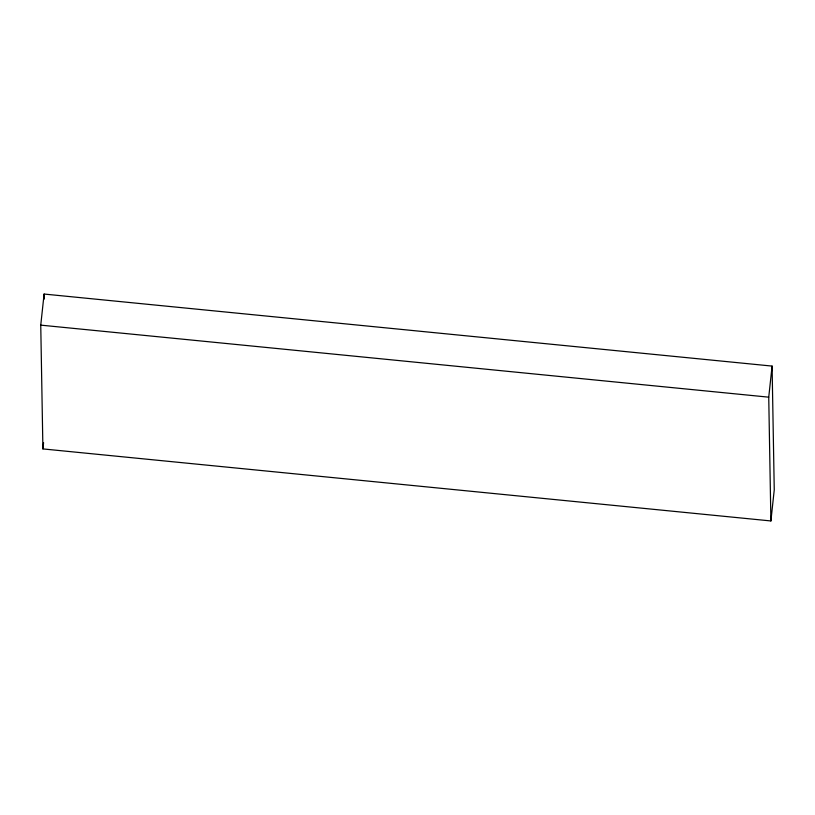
<?xml version="1.0" encoding="UTF-8"?>
<svg xmlns="http://www.w3.org/2000/svg" width="815" height="815" viewBox="0 0 815 815"><rect width="100%" height="100%" fill="white"/><g stroke="black" fill="none" stroke-linecap="round" stroke-linejoin="round"><path stroke-width="1.22" d="M40.75 325.134L44.102 294.052L772.09 366.088L774.25 489.866L770.898 520.948L42.91 448.912L40.75 325.134L768.739 397.17L770.898 520.948M42.91 448.912L43.582 442.698M768.739 397.17L772.09 366.088M44.102 294.052L44.193 299.105"/></g></svg>
